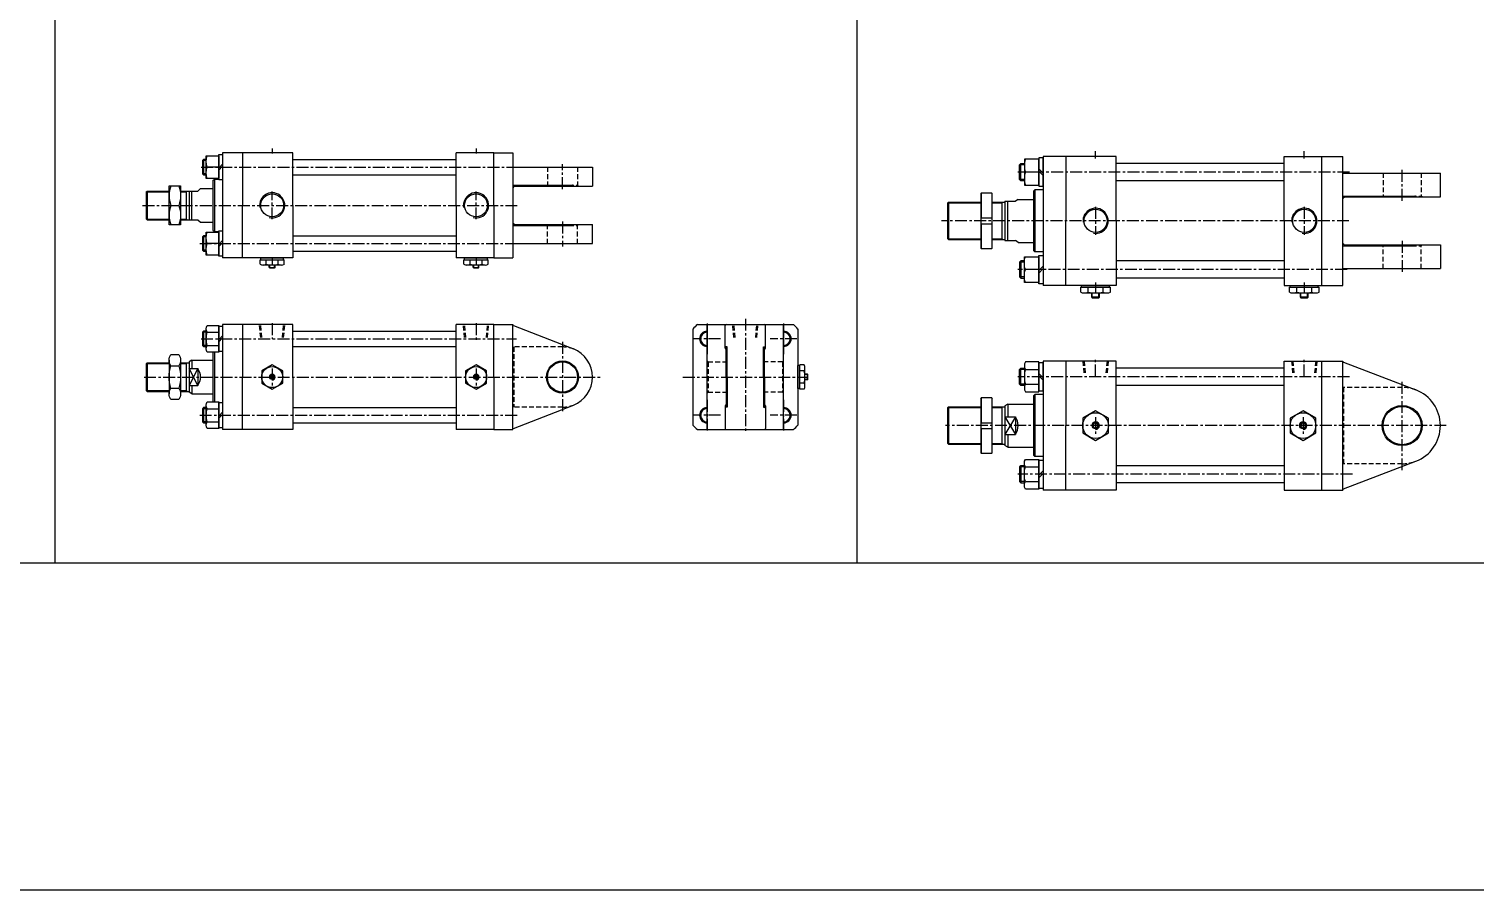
# Model space of a CAD drawing. Extents: x -819 to 8901, y -5 to 4308.
# Drawn here: x 2305 to 3819, y 2505 to 3407 of the extents above; entities that cross this region are included whole.
import ezdxf

# ---------------------------------------------------------------- set-up
doc = ezdxf.new("R2010")
doc.units = 0
doc.header["$LTSCALE"] = 10
doc.header["$MEASUREMENT"] = 0
for name, pattern in [('CENTER', [2, 1.25, -0.25, 0.25, -0.25]), ('CENTERX2', [4, 2.5, -0.5, 0.5, -0.5]), ('HIDDENX2', [0.75, 0.5, -0.25])]:
    doc.linetypes.add(name, pattern=pattern)
doc.layers.get('0').update_dxf_attribs({"linetype": 'CONTINUOUS'})
doc.layers.get('DEFPOINTS').update_dxf_attribs({"linetype": 'CONTINUOUS'})
for name, color, linetype in [('CEN', 1, 'CENTERX2'), ('CENTER', 1, 'CENTER'), ('DIM', 2, 'CONTINUOUS'), ('HID', 2, 'HIDDENX2'), ('ML', 7, 'CONTINUOUS'), ('THIN', 3, 'CONTINUOUS'), ('외형선', 3, 'CONTINUOUS'), ('중심선', 1, 'CENTER'), ('테두리', 7, 'CONTINUOUS')]:
    doc.layers.add(name, color=color, linetype=linetype)

msp = doc.modelspace()

# ---------------------------------------------------------------- linework, layer by layer
for p, q in [((2332.5, 2847.5), (2332.5, 4307.4)), ((3172.1, 2847.5), (3172.1, 4307.4)), ((2556.7, 3157), (2557.2, 3156.5)), ((2556.7, 3157), (2562.7, 3157)), ((2557.2, 3156.5), (2562.2, 3156.5)), ((2562.7, 3157), (2562.2, 3156.5)), ((2770.2, 3157), (2770.7, 3156.5)), ((2770.2, 3157), (2776.2, 3157)), ((2770.7, 3156.5), (2775.7, 3156.5)), ((2776.2, 3157), (2775.7, 3156.5)), ((3120.1, 3039.2), (3120.1, 3045.2)), ((3120.1, 3045.2), (3120.6, 3044.7)), ((3120.6, 3039.7), (3120.6, 3044.7)), ((3120.1, 3039.2), (3120.6, 3039.7)), ((5151.6, 2847.5), (-0.5, 2847.5)), ((8900.8, 2505.2), (-0.5, 2505.2))]:
    msp.add_line(p, q)
at = {"color": 7, "linetype": 'Continuous'}
for p, q in [((2547, 3160.5), (2547, 3164.9)), ((2547, 3164.9), (2559.7, 3164.9)), ((2547.7, 3166.9), (2571.7, 3166.9)), ((2547.7, 3164.9), (2547.7, 3166.9)), ((2553.4, 3160.5), (2553.4, 3164.9)), ((2559.7, 3164.9), (2572.4, 3164.9)), ((2566.1, 3160.5), (2566.1, 3164.9)), ((2571.7, 3164.9), (2571.7, 3166.9)), ((2572.4, 3160.5), (2572.4, 3164.9)), ((2760.5, 3160.5), (2760.5, 3164.9)), ((2760.5, 3164.9), (2773.2, 3164.9)), ((2761.2, 3166.9), (2785.2, 3166.9)), ((2761.2, 3164.9), (2761.2, 3166.9)), ((2766.9, 3160.5), (2766.9, 3164.9)), ((2773.2, 3164.9), (2785.9, 3164.9)), ((2779.6, 3160.5), (2779.6, 3164.9)), ((2785.2, 3164.9), (2785.2, 3166.9)), ((2785.9, 3160.5), (2785.9, 3164.9)), ((2550.2, 3159.5), (2569.3, 3159.5)), ((2556.7, 3157), (2556.7, 3159.5)), ((2562.7, 3157), (2562.7, 3159.5)), ((2763.7, 3159.5), (2782.8, 3159.5)), ((2770.2, 3157), (2770.2, 3159.5)), ((2776.2, 3157), (2776.2, 3159.5)), ((3406.3, 3131.2), (3406.3, 3136.2)), ((3406.3, 3136.2), (3412.6, 3136.2)), ((3407.3, 3136.2), (3407.3, 3138.2)), ((3407.3, 3138.2), (3436.5, 3138.2)), ((3412.6, 3136.2), (3437.5, 3136.2)), ((3414.1, 3131.2), (3414.1, 3136.2)), ((3429.7, 3131.2), (3429.7, 3136.2)), ((3436.5, 3136.2), (3436.5, 3138.2)), ((3437.5, 3131.2), (3437.5, 3136.2)), ((3624.8, 3131.2), (3624.8, 3136.2)), ((3624.8, 3136.2), (3631.1, 3136.2)), ((3625.8, 3136.2), (3625.8, 3138.2)), ((3625.8, 3138.2), (3655, 3138.2)), ((3631.1, 3136.2), (3656, 3136.2)), ((3632.6, 3131.2), (3632.6, 3136.2)), ((3648.2, 3131.2), (3648.2, 3136.2)), ((3655, 3136.2), (3655, 3138.2)), ((3656, 3131.2), (3656, 3136.2)), ((3409.5, 3130.2), (3434.3, 3130.2)), ((3417.9, 3130.4), (3417.9, 3130.4)), ((3417.9, 3125.7), (3417.9, 3130.2)), ((3417.9, 3125.7), (3418.4, 3125.2)), ((3425.9, 3125.7), (3417.9, 3125.7)), ((3418.4, 3125.2), (3425.4, 3125.2)), ((3425.9, 3125.7), (3425.4, 3125.2)), ((3425.9, 3125.7), (3425.9, 3130.2)), ((3628, 3130.2), (3652.8, 3130.2)), ((3636.4, 3130.4), (3636.4, 3130.4)), ((3636.4, 3125.7), (3636.4, 3130.2)), ((3636.4, 3125.7), (3636.9, 3125.2)), ((3644.4, 3125.7), (3636.4, 3125.7)), ((3636.9, 3125.2), (3643.9, 3125.2)), ((3644.4, 3125.7), (3643.9, 3125.2)), ((3644.4, 3125.7), (3644.4, 3130.2)), ((3110.2, 3030.2), (3110.2, 3054.2)), ((3112.2, 3054.2), (3110.2, 3054.2)), ((3116.6, 3054.9), (3112.2, 3054.9)), ((3112.2, 3042.2), (3112.2, 3054.9)), ((3116.6, 3048.6), (3112.2, 3048.6)), ((3117.6, 3032.7), (3117.6, 3051.7)), ((3120.1, 3045.2), (3117.6, 3045.2)), ((3112.2, 3030.2), (3110.2, 3030.2)), ((3112.2, 3029.5), (3112.2, 3042.2)), ((3116.6, 3035.9), (3112.2, 3035.9)), ((3116.6, 3029.5), (3112.2, 3029.5)), ((3120.1, 3039.2), (3117.6, 3039.2))]:
    msp.add_line(p, q, dxfattribs=at)
for points in [[(2548.7, 3035.9), (2559.7, 3029.5), (2570.7, 3035.9), (2570.7, 3048.6), (2559.7, 3054.9), (2548.7, 3048.6)], [(2558.9, 3043.7), (2558, 3042.2), (2558.9, 3040.7), (2560.6, 3040.7), (2561.5, 3042.2), (2560.6, 3043.7)], [(2762.2, 3035.9), (2773.2, 3029.5), (2784.2, 3035.9), (2784.2, 3048.6), (2773.2, 3054.9), (2762.2, 3048.6)], [(2772.4, 3043.7), (2771.5, 3042.2), (2772.4, 3040.7), (2774.1, 3040.7), (2775, 3042.2), (2774.1, 3043.7)], [(3408.4, 2983.7), (3421.9, 2975.9), (3435.4, 2983.7), (3435.4, 2999.2), (3421.9, 3007), (3408.4, 2999.2)], [(3625.6, 2983.7), (3639.1, 2975.9), (3652.6, 2983.7), (3652.6, 2999.2), (3639.1, 3007), (3625.6, 2999.2)], [(3420.4, 2993.9), (3419, 2991.4), (3420.4, 2988.9), (3423.3, 2988.9), (3424.7, 2991.4), (3423.3, 2993.9)], [(3637.7, 2993.9), (3636.2, 2991.4), (3637.7, 2988.9), (3640.6, 2988.9), (3642, 2991.4), (3640.6, 2993.9)]]:
    msp.add_lwpolyline(points, close=True, dxfattribs=at)
for centre, radius in [((2559.7, 3042.2), 11), ((2559.7, 3042.2), 2.5), ((2773.2, 3042.2), 11), ((2773.2, 3042.2), 2.5), ((3421.9, 2991.4), 13.5), ((3639.1, 2991.4), 13.5), ((3421.9, 2991.4), 3.5), ((3639.1, 2991.4), 3.5)]:
    msp.add_circle(centre, radius, dxfattribs=at)
for centre, radius, start, end in [((2550.2, 3165.1), 5.62, 235.6158, 270), ((2550.2, 3165.1), 5.62, 235.6158, 304.3842), ((2559.7, 3180.5), 21, 252.412, 270), ((2559.7, 3180.5), 21, 270, 287.588), ((2569.3, 3165.1), 5.62, 235.6158, 304.3842), ((2763.7, 3165.1), 5.62, 235.6158, 270), ((2763.7, 3165.1), 5.62, 235.6158, 304.3842), ((2773.2, 3180.5), 21, 252.412, 270), ((2773.2, 3180.5), 21, 270, 287.588), ((2782.8, 3165.1), 5.62, 235.6158, 304.3842), ((3409.5, 3135.8), 5.62, 235.6158, 270), ((3410.2, 3138.4), 8.22, 241.7006, 298.2994), ((3421.9, 3161.5), 31.3, 255.6172, 270.0141), ((3421.9, 3161.5), 31.3, 269.9859, 284.3828), ((3433.6, 3138.4), 8.22, 241.7006, 298.2994), ((3628, 3135.8), 5.62, 235.6158, 270), ((3628.7, 3138.4), 8.22, 241.7006, 298.2994), ((3640.4, 3161.5), 31.3, 255.6172, 270.0141), ((3640.4, 3161.5), 31.3, 269.9859, 284.3828), ((3652.1, 3138.4), 8.22, 241.7006, 298.2994), ((3112, 3051.7), 5.62, 325.6158, 34.3842), ((3096.6, 3042.2), 21, 0, 17.588), ((3096.6, 3042.2), 21, 342.412, 0), ((3112, 3032.7), 5.62, 325.6158, 34.3842), ((3112, 3032.7), 5.62, 325.6158, 0)]:
    msp.add_arc(centre, radius, start, end, dxfattribs=at)
at = {"layer": 'CEN', "color": 1, "linetype": 'CENTER'}
for p, q in [((2863.7, 3238.9), (2863.7, 3264.9)), ((3742.9, 3226.7), (3742.9, 3259.7)), ((2863.7, 3204.9), (2863.7, 3178.9)), ((3742.9, 3184.7), (3742.9, 3151.7)), ((2863.7, 3079), (2863.7, 3005.4)), ((3742.9, 2944.6), (3742.9, 3038.3))]:
    msp.add_line(p, q, dxfattribs=at)
at = {"layer": 'CEN', "color": 1, "linetype": 'CENTER', "ltscale": 1.5}
for p, q in [((3015.2, 3093.2), (3015.2, 3071.2)), ((3095.2, 3093.2), (3095.2, 3071.2)), ((3015.2, 2991.2), (3015.2, 3013.2)), ((3095.2, 2991.2), (3095.2, 3013.2))]:
    msp.add_line(p, q, dxfattribs=at)
at = {"layer": 'CENTER'}
for p, q in [((3015.2, 3098.3), (3015.2, 3066.1)), ((3095.2, 3098.3), (3095.2, 3066.1)), ((3029.2, 3082.2), (3001.3, 3082.2)), ((3109.2, 3082.2), (3081.3, 3082.2)), ((3015.2, 3018.3), (3015.2, 2986.1)), ((3095.2, 3018.3), (3095.2, 2986.1)), ((3029.2, 3002.2), (3001.3, 3002.2)), ((3109.2, 3002.2), (3081.3, 3002.2))]:
    msp.add_line(p, q, dxfattribs=at)
at = {"layer": 'DEFPOINTS', "color": 0, "linetype": 'ByBlock'}
for p in [(3035.2, 3073.7), (3075.2, 3073.7)]:
    msp.add_point(p, dxfattribs=at)
at = {"layer": 'DIM'}
for p, q in [((2557.2, 3156.5), (2557.2, 3159.5)), ((2562.2, 3156.5), (2562.2, 3159.5)), ((2770.7, 3156.5), (2770.7, 3159.5)), ((2775.7, 3156.5), (2775.7, 3159.5)), ((3120.6, 3044.7), (3117.6, 3044.7)), ((3120.6, 3039.7), (3117.6, 3039.7))]:
    msp.add_line(p, q, dxfattribs=at)
for centre in [(2559.7, 3042.2), (2773.2, 3042.2)]:
    msp.add_arc(centre, 3, 270, 180, dxfattribs=at)
at = {"layer": 'HID'}
for p, q in [((2848, 3261.9), (2848, 3242.9)), ((2879.5, 3261.9), (2879.5, 3242.9)), ((3722.9, 3255.7), (3722.9, 3231.7)), ((3762.9, 3255.7), (3762.9, 3231.7)), ((2847, 3241.9), (2848, 3242.9)), ((2848, 3242.9), (2879.5, 3242.9)), ((2880.5, 3241.9), (2879.5, 3242.9)), ((3721.9, 3230.7), (3722.9, 3231.7)), ((3722.9, 3231.7), (3762.9, 3231.7)), ((3763.9, 3230.7), (3762.9, 3231.7)), ((2847, 3201.9), (2848, 3200.9)), ((2848, 3200.9), (2879.5, 3200.9)), ((2848, 3181.9), (2848, 3200.9)), ((2880.5, 3201.9), (2879.5, 3200.9)), ((2879.5, 3181.9), (2879.5, 3200.9)), ((3721.9, 3180.7), (3722.9, 3179.7)), ((3763.9, 3180.7), (3762.9, 3179.7)), ((3722.9, 3179.7), (3762.9, 3179.7)), ((3722.9, 3155.7), (3722.9, 3179.7)), ((3762.9, 3155.7), (3762.9, 3179.7)), ((2547.7, 3083.6), (2546.5, 3097.2)), ((2549, 3083.6), (2547.7, 3097.2)), ((2570.5, 3083.6), (2571.7, 3097.2)), ((2571.7, 3083.6), (2573, 3097.2)), ((2761.2, 3083.5), (2760, 3097.2)), ((2762.5, 3083.5), (2761.2, 3097.2)), ((2784, 3083.5), (2785.2, 3097.2)), ((2785.2, 3083.5), (2786.5, 3097.2)), ((3043.2, 3083.5), (3042, 3097.2)), ((3044.5, 3083.5), (3043.2, 3097.2)), ((3066, 3083.5), (3067.2, 3097.2)), ((3067.2, 3083.5), (3068.5, 3097.2)), ((2863.7, 3073.7), (2811.7, 3073.7)), ((2812.7, 3073.7), (2812.7, 3010.7)), ((3015.2, 3059), (3016.2, 3058)), ((3095.2, 3059), (3094.2, 3058)), ((3408.6, 3058.9), (3409.9, 3044.9)), ((3409.8, 3058.9), (3411.1, 3044.4)), ((3433.9, 3058.9), (3432.6, 3044.4)), ((3435.1, 3058.9), (3433.9, 3044.9)), ((3627.1, 3058.9), (3628.4, 3044.9)), ((3628.3, 3058.9), (3629.6, 3044.4)), ((3652.4, 3058.9), (3651.1, 3044.4)), ((3653.6, 3058.9), (3652.4, 3044.9)), ((3016.2, 3058), (3035.2, 3058)), ((3016.2, 3058), (3016.2, 3026.5)), ((3094.2, 3058), (3075.2, 3058)), ((3094.2, 3058), (3094.2, 3026.5)), ((3742.9, 3031.4), (3680.9, 3031.4)), ((3681.9, 2951.4), (3681.9, 3031.4)), ((3015.2, 3025.5), (3016.2, 3026.5)), ((3016.2, 3026.5), (3035.2, 3026.5)), ((3094.2, 3026.5), (3075.2, 3026.5)), ((3095.2, 3025.5), (3094.2, 3026.5)), ((2863.7, 3010.7), (2811.7, 3010.7)), ((3742.9, 2951.4), (3680.9, 2951.4))]:
    msp.add_line(p, q, dxfattribs=at)
for centre, radius, start, end in [((2874.2, 3241.9), 1, 0, 90), ((3756.1, 3230.7), 1, 0, 90), ((2874.2, 3201.9), 1, 270, 0), ((3756.1, 3180.7), 1, 270, 0), ((2863.7, 3042.2), 31.5, 68.7655, 90), ((3742.9, 2991.4), 40, 69.0952, 90), ((2863.7, 3042.2), 31.5, 270, 291.2345), ((3742.9, 2991.4), 40, 270, 290.9048)]:
    msp.add_arc(centre, radius, start, end, dxfattribs=at)
at = {"layer": 'ML'}
for p, q in [((2507.7, 3276.9), (2507.7, 3166.9)), ((2528.7, 3276.9), (2507.7, 3276.9)), ((2581.2, 3276.9), (2528.7, 3276.9)), ((2528.7, 3276.9), (2528.7, 3221.9)), ((2581.2, 3221.9), (2581.2, 3276.9)), ((2791.7, 3276.9), (2752.2, 3276.9)), ((2752.2, 3221.9), (2752.2, 3276.9)), ((2791.7, 3221.9), (2791.7, 3276.9)), ((2791.7, 3276.9), (2811.7, 3276.9)), ((2811.7, 3276.9), (2811.7, 3166.9)), ((3366.9, 3273.2), (3366.9, 3138.2)), ((3390.9, 3273.2), (3366.9, 3273.2)), ((3443.4, 3273.2), (3390.9, 3273.2)), ((3390.9, 3273.2), (3390.9, 3205.7)), ((3443.4, 3205.7), (3443.4, 3273.2)), ((3619.4, 3273.2), (3658.9, 3273.2)), ((3619.4, 3205.7), (3619.4, 3273.2)), ((3625.9, 3273.2), (3652.3, 3273.2)), ((3658.9, 3138.2), (3658.9, 3273.2)), ((3658.9, 3273.2), (3680.9, 3273.2)), ((3680.9, 3138.2), (3680.9, 3273.2)), ((2487.8, 3269.9), (2487.8, 3253.9)), ((2503.7, 3261.9), (2491.8, 3261.9)), ((2503.7, 3261), (2507.7, 3265)), ((2503.7, 3258.8), (2507.7, 3262.8)), ((2581.2, 3269.9), (2752.2, 3269.9)), ((2811.7, 3261.9), (2895.2, 3261.9)), ((2895.2, 3261.9), (2895.2, 3241.9)), ((3343.6, 3247.7), (3343.6, 3265.7)), ((3362.3, 3256.7), (3348.5, 3256.7)), ((3362.3, 3260.3), (3366.9, 3255.7)), ((3362.3, 3257.7), (3366.9, 3253.1)), ((3619.4, 3265.7), (3443.4, 3265.7)), ((3680.9, 3255.7), (3782.9, 3255.7)), ((3782.9, 3230.7), (3782.9, 3255.7)), ((2490.7, 3255), (2486.7, 3255)), ((2497.7, 3247.9), (2499.2, 3249.4)), ((2497.7, 3247.9), (2497.7, 3195.9)), ((2499.2, 3249.4), (2499.2, 3194.4)), ((2499.2, 3249.4), (2503.7, 3249.4)), ((2581.2, 3253.9), (2752.2, 3253.9)), ((2811.7, 3242.9), (2874.2, 3242.9)), ((2811.7, 3240.9), (2812.7, 3240.9)), ((2812.7, 3241.9), (2895.2, 3241.9)), ((2812.7, 3240.9), (2812.7, 3241.9)), ((3619.4, 3247.7), (3443.4, 3247.7)), ((2427.7, 3235.9), (2428.7, 3236.9)), ((2427.7, 3235.9), (2427.7, 3207.9)), ((2428.7, 3236.9), (2428.7, 3206.9)), ((2428.7, 3236.9), (2451.8, 3236.9)), ((2463.8, 3236.9), (2481.7, 3236.9)), ((2469.7, 3236.9), (2469.7, 3206.9)), ((2472.7, 3236.9), (2472.7, 3206.9)), ((2475.7, 3206.9), (2475.7, 3236.9)), ((2481.7, 3236.9), (2484.7, 3239.4)), ((2484.7, 3239.4), (2497.7, 3239.4)), ((3301.7, 3234.2), (3302.2, 3234.7)), ((3301.7, 3234.2), (3301.7, 3177.2)), ((3302.2, 3234.7), (3302.2, 3208.7)), ((3313.2, 3234.7), (3302.2, 3234.7)), ((3313.2, 3234.7), (3313.2, 3208.7)), ((3313.2, 3234.7), (3313.7, 3234.2)), ((3313.7, 3177.2), (3313.7, 3234.2)), ((3326.9, 3226.2), (3326.9, 3185.2)), ((3326.9, 3226.2), (3337.9, 3226.2)), ((3329.9, 3185.2), (3329.9, 3226.2)), ((3340.9, 3228.2), (3337.9, 3226.2)), ((3340.9, 3228.2), (3356.9, 3228.2)), ((3356.9, 3236.7), (3358.4, 3238.2)), ((3356.9, 3236.7), (3356.9, 3174.7)), ((3358.4, 3238.2), (3358.4, 3173.2)), ((3366.9, 3238.2), (3358.4, 3238.2)), ((3680.9, 3231.7), (3756.1, 3231.7)), ((3680.9, 3229.7), (3681.9, 3229.7)), ((3681.9, 3230.7), (3782.9, 3230.7)), ((3681.9, 3230.7), (3681.9, 3229.7)), ((2453.6, 3221.9), (2462, 3221.9)), ((2528.7, 3166.9), (2528.7, 3221.9)), ((2581.2, 3221.9), (2581.2, 3166.9)), ((2752.2, 3221.9), (2752.2, 3166.9)), ((2791.7, 3221.9), (2791.7, 3166.9)), ((3266.9, 3224.2), (3267.9, 3225.2)), ((3266.9, 3224.2), (3266.9, 3187.2)), ((3267.9, 3225.2), (3267.9, 3186.2)), ((3267.9, 3225.2), (3301.7, 3225.2)), ((3313.7, 3225.2), (3326.9, 3225.2)), ((3323.9, 3225.2), (3323.9, 3186.2)), ((2427.7, 3207.9), (2428.7, 3206.9)), ((2428.7, 3206.9), (2451.8, 3206.9)), ((2463.8, 3206.9), (2481.7, 3206.9)), ((2481.7, 3206.9), (2484.7, 3204.4)), ((2484.7, 3204.4), (2497.7, 3204.4)), ((2497.7, 3195.9), (2499.2, 3194.4)), ((2811.7, 3202.9), (2812.7, 3202.9)), ((2811.7, 3200.9), (2874.2, 3200.9)), ((2812.7, 3202.9), (2812.7, 3201.9)), ((2812.7, 3201.9), (2895.2, 3201.9)), ((2895.2, 3181.9), (2895.2, 3201.9)), ((3301.7, 3208.7), (3313.7, 3208.7)), ((3301.7, 3202.7), (3313.7, 3202.7)), ((3302.2, 3202.7), (3302.2, 3176.7)), ((3313.2, 3202.7), (3313.2, 3176.7)), ((3390.9, 3138.2), (3390.9, 3205.7)), ((3443.4, 3205.7), (3443.4, 3138.2)), ((3619.4, 3205.7), (3619.4, 3138.2)), ((2487.8, 3189.9), (2487.8, 3173.9)), ((2503.7, 3181.9), (2491.8, 3181.9)), ((2499.2, 3194.4), (2503.7, 3194.4)), ((2503.7, 3181), (2507.7, 3185)), ((2503.7, 3178.8), (2507.7, 3182.8)), ((2581.2, 3189.9), (2752.2, 3189.9)), ((2811.7, 3181.9), (2895.2, 3181.9)), ((3266.9, 3187.2), (3267.9, 3186.2)), ((3267.9, 3186.2), (3301.7, 3186.2)), ((3313.7, 3186.2), (3326.9, 3186.2)), ((3326.9, 3185.2), (3337.9, 3185.2)), ((3340.9, 3183.2), (3337.9, 3185.2)), ((3340.9, 3183.2), (3356.9, 3183.2)), ((3680.9, 3181.7), (3681.9, 3181.7)), ((3681.9, 3180.7), (3681.9, 3181.7)), ((3681.9, 3180.7), (3782.9, 3180.7)), ((3782.9, 3180.7), (3782.9, 3155.7)), ((2528.7, 3166.9), (2507.7, 3166.9)), ((2581.2, 3166.9), (2528.7, 3166.9)), ((2581.2, 3173.9), (2752.2, 3173.9)), ((2791.7, 3166.9), (2752.2, 3166.9)), ((2791.7, 3166.9), (2811.7, 3166.9)), ((3301.7, 3177.2), (3302.2, 3176.7)), ((3302.2, 3176.7), (3313.2, 3176.7)), ((3313.2, 3176.7), (3313.7, 3177.2)), ((3358.4, 3173.2), (3356.9, 3174.7)), ((3366.9, 3173.2), (3358.4, 3173.2)), ((3680.9, 3179.7), (3756.1, 3179.7)), ((3343.6, 3163.7), (3343.6, 3145.7)), ((3362.3, 3154.7), (3348.5, 3154.7)), ((3362.3, 3153.7), (3366.9, 3158.3)), ((3362.3, 3151.1), (3366.9, 3155.7)), ((3619.4, 3163.7), (3443.4, 3163.7)), ((3680.9, 3155.7), (3782.9, 3155.7)), ((3390.9, 3138.2), (3366.9, 3138.2)), ((3443.4, 3138.2), (3390.9, 3138.2)), ((3619.4, 3145.7), (3443.4, 3145.7)), ((3619.4, 3138.2), (3658.9, 3138.2)), ((3658.9, 3138.2), (3680.9, 3138.2)), ((2487.8, 3090.2), (2487.8, 3074.2)), ((2490.7, 3071.8), (2490.7, 3092.6)), ((2491.8, 3089.1), (2503.7, 3089.1)), ((2528.7, 3097.2), (2507.7, 3097.2)), ((2507.7, 3097.2), (2507.7, 2987.2)), ((2581.2, 3097.2), (2528.7, 3097.2)), ((2528.7, 3097.2), (2528.7, 3042.2)), ((2581.2, 3042.2), (2581.2, 3097.2)), ((2581.2, 3090.2), (2752.2, 3090.2)), ((2791.7, 3097.2), (2752.2, 3097.2)), ((2752.2, 3042.2), (2752.2, 3097.2)), ((2791.7, 3042.2), (2791.7, 3097.2)), ((2791.7, 3097.2), (2811.7, 3097.2)), ((2811.7, 2987.2), (2811.7, 3097.2)), ((2811.7, 3097.2), (2811.7, 3096.9)), ((2812.4, 3096), (2875.2, 3071.6)), ((3015.2, 2987.2), (3015.2, 3097.2)), ((3034.2, 3072.6), (3034.2, 3096.2)), ((3076.2, 3072.6), (3076.2, 3096.2)), ((3095.2, 2987.2), (3095.2, 3097.2)), ((2491.8, 3075.3), (2503.7, 3075.3)), ((2503.7, 3081.3), (2507.7, 3085.3)), ((2503.7, 3079.1), (2507.7, 3083.1)), ((2581.2, 3074.2), (2752.2, 3074.2)), ((2451.8, 3059.8), (2451.8, 3024.6)), ((2463.8, 3059.8), (2463.8, 3024.6)), ((2475.7, 3059.7), (2472.7, 3058)), ((2475.7, 3059.7), (2497.7, 3059.7)), ((2475.7, 3059.7), (2475.7, 3051.2)), ((2497.7, 3068.4), (2497.7, 3016.1)), ((2499.2, 3068.4), (2499.2, 3016.1)), ((3035.2, 3042.2), (3035.2, 3073.7)), ((3036.2, 3073.7), (3035.2, 3073.7)), ((3036.2, 3042.2), (3036.2, 3073.7)), ((3074.2, 3042.2), (3074.2, 3073.7)), ((3074.2, 3073.7), (3075.2, 3073.7)), ((3075.2, 3042.2), (3075.2, 3073.7)), ((3390.9, 3058.9), (3366.9, 3058.9)), ((3366.9, 3058.9), (3366.9, 2923.9)), ((3390.9, 3058.9), (3390.9, 2991.4)), ((3443.4, 3058.9), (3390.9, 3058.9)), ((3443.4, 2991.4), (3443.4, 3058.9)), ((3619.4, 3058.9), (3658.9, 3058.9)), ((3619.4, 2991.4), (3619.4, 3058.9)), ((3625.9, 3058.9), (3652.3, 3058.9)), ((3658.9, 2923.9), (3658.9, 3058.9)), ((3658.9, 3058.9), (3680.9, 3058.9)), ((3680.9, 2923.9), (3680.9, 3058.9)), ((3680.9, 3058.6), (3680.9, 3058.9)), ((2427.7, 3056.2), (2428.7, 3057.2)), ((2427.7, 3056.2), (2427.7, 3028.2)), ((2428.7, 3057.2), (2428.7, 3027.2)), ((2428.7, 3057.2), (2451.8, 3057.2)), ((2453.6, 3054), (2462, 3054)), ((2463.8, 3057.2), (2472.7, 3057.2)), ((2469.7, 3057.2), (2469.7, 3027.2)), ((2472.7, 3058), (2472.7, 3026.4)), ((2472.7, 3051.2), (2481.7, 3051.2)), ((2481.7, 3051.2), (2481.7, 3033.2)), ((3343.6, 3033.4), (3343.6, 3051.4)), ((3347.3, 3054.1), (3347.3, 3030.8)), ((3348.5, 3050.2), (3362.3, 3050.2)), ((3362.3, 3046), (3366.9, 3041.4)), ((3619.4, 3051.4), (3443.4, 3051.4)), ((3681.5, 3057.7), (3757.1, 3028.8)), ((2453.6, 3030.5), (2462, 3030.5)), ((2472.7, 3033.2), (2481.7, 3033.2)), ((2475.7, 3033.2), (2475.7, 3024.7)), ((2528.7, 2987.2), (2528.7, 3042.2)), ((2581.2, 3042.2), (2581.2, 2987.2)), ((2752.2, 3042.2), (2752.2, 2987.2)), ((2791.7, 3042.2), (2791.7, 2987.2)), ((3035.2, 3042.2), (3035.2, 3010.7)), ((3036.2, 3042.2), (3036.2, 3010.7)), ((3074.2, 3042.2), (3074.2, 3010.7)), ((3075.2, 3042.2), (3075.2, 3010.7)), ((3348.5, 3034.7), (3362.3, 3034.7)), ((3362.3, 3043.4), (3366.9, 3038.8)), ((3619.4, 3033.4), (3443.4, 3033.4)), ((2427.7, 3028.2), (2428.7, 3027.2)), ((2428.7, 3027.2), (2451.8, 3027.2)), ((2463.8, 3027.2), (2472.7, 3027.2)), ((2475.7, 3024.7), (2472.7, 3026.4)), ((2475.7, 3024.7), (2497.7, 3024.7)), ((3301.7, 3019.9), (3302.2, 3020.4)), ((3301.7, 3019.9), (3301.7, 2962.9)), ((3302.2, 3020.4), (3302.2, 2994.4)), ((3313.2, 3020.4), (3302.2, 3020.4)), ((3313.2, 3020.4), (3313.2, 2994.4)), ((3313.2, 3020.4), (3313.7, 3019.9)), ((3313.7, 2962.9), (3313.7, 3019.9)), ((3329.9, 3013.9), (3326.9, 3012.2)), ((3329.9, 3013.9), (3356.9, 3013.9)), ((3329.9, 3013.9), (3329.9, 3000.7)), ((3356.9, 3022.4), (3358.4, 3023.9)), ((3356.9, 3022.4), (3356.9, 2960.4)), ((3358.4, 3023.9), (3358.4, 2958.9)), ((3366.9, 3023.9), (3358.4, 3023.9)), ((2487.8, 3010.2), (2487.8, 2994.2)), ((2490.7, 2991.8), (2490.7, 3012.6)), ((2491.8, 3009.1), (2503.7, 3009.1)), ((2503.7, 3001.3), (2507.7, 3005.3)), ((2503.7, 2999.1), (2507.7, 3003.1)), ((2581.2, 3010.2), (2752.2, 3010.2)), ((2812.4, 2988.5), (2875.2, 3012.9)), ((3034.2, 3011.9), (3034.2, 2988.2)), ((3036.2, 3010.7), (3035.2, 3010.7)), ((3074.2, 3010.7), (3075.2, 3010.7)), ((3076.2, 3011.9), (3076.2, 2988.2)), ((3266.9, 3009.9), (3267.9, 3010.9)), ((3266.9, 3009.9), (3266.9, 2972.9)), ((3267.9, 3010.9), (3267.9, 2971.9)), ((3267.9, 3010.9), (3301.7, 3010.9)), ((3313.7, 3010.9), (3326.9, 3010.9)), ((3323.9, 3010.9), (3323.9, 2971.9)), ((3326.9, 3012.2), (3326.9, 2970.7)), ((3326.9, 3000.7), (3337.9, 3000.7)), ((3337.9, 3000.7), (3337.9, 2982.2)), ((2491.8, 2995.3), (2503.7, 2995.3)), ((2528.7, 2987.2), (2507.7, 2987.2)), ((2581.2, 2987.2), (2528.7, 2987.2)), ((2581.2, 2994.2), (2752.2, 2994.2)), ((2791.7, 2987.2), (2752.2, 2987.2)), ((2791.7, 2987.2), (2811.7, 2987.2)), ((2811.7, 2987.2), (2811.7, 2987.5)), ((3301.7, 2994.4), (3313.7, 2994.4)), ((3301.7, 2988.4), (3313.7, 2988.4)), ((3302.2, 2988.4), (3302.2, 2962.4)), ((3313.2, 2988.4), (3313.2, 2962.4)), ((3390.9, 2923.9), (3390.9, 2991.4)), ((3443.4, 2991.4), (3443.4, 2923.9)), ((3619.4, 2991.4), (3619.4, 2923.9)), ((3266.9, 2972.9), (3267.9, 2971.9)), ((3267.9, 2971.9), (3301.7, 2971.9)), ((3313.7, 2971.9), (3326.9, 2971.9)), ((3326.9, 2982.2), (3337.9, 2982.2)), ((3329.9, 2968.9), (3326.9, 2970.7)), ((3329.9, 2982.2), (3329.9, 2968.9)), ((3329.9, 2968.9), (3356.9, 2968.9)), ((3301.7, 2962.9), (3302.2, 2962.4)), ((3302.2, 2962.4), (3313.2, 2962.4)), ((3313.2, 2962.4), (3313.7, 2962.9)), ((3356.9, 2960.4), (3358.4, 2958.9)), ((3366.9, 2958.9), (3358.4, 2958.9)), ((3681.5, 2925.2), (3757.1, 2954.1)), ((3343.6, 2949.4), (3343.6, 2931.4)), ((3347.3, 2928.8), (3347.3, 2952.1)), ((3348.5, 2948.2), (3362.3, 2948.2)), ((3362.3, 2939.4), (3366.9, 2944)), ((3362.3, 2936.8), (3366.9, 2941.4)), ((3619.4, 2949.4), (3443.4, 2949.4)), ((3348.5, 2932.7), (3362.3, 2932.7)), ((3390.9, 2923.9), (3366.9, 2923.9)), ((3443.4, 2923.9), (3390.9, 2923.9)), ((3619.4, 2931.4), (3443.4, 2931.4)), ((3619.4, 2923.9), (3658.9, 2923.9)), ((3658.9, 2923.9), (3680.9, 2923.9)), ((3680.9, 2924.3), (3680.9, 2923.9))]:
    msp.add_line(p, q, dxfattribs=at)
at = {"layer": 'ML', "color": 1, "linetype": 'CENTER'}
for p, q in [((2559.7, 3281.4), (2559.7, 3276.1)), ((2773.2, 3281.4), (2773.2, 3276.1)), ((3421.9, 3271.1), (3421.9, 3278.7)), ((3640.4, 3271.1), (3640.4, 3278.7)), ((2559.7, 3207.3), (2559.7, 3236.5)), ((2773.2, 3207.3), (2773.2, 3236.5)), ((3421.9, 3220.2), (3421.9, 3191.1)), ((3640.4, 3220.2), (3640.4, 3191.1)), ((2559.7, 3167.8), (2559.7, 3158.9)), ((2773.2, 3167.8), (2773.2, 3158.9)), ((3640.4, 3141.2), (3640.4, 3129.6)), ((3055.2, 3103.3), (3055.2, 2984.5)), ((3421.9, 3042.8), (3421.9, 3060.7)), ((3640.4, 3042.8), (3640.4, 3060.7)), ((2559.7, 3051), (2559.7, 3033.4)), ((2773.2, 3051), (2773.2, 3033.4)), ((2989.7, 3042.2), (3119.1, 3042.2)), ((3421.9, 3000.2), (3421.9, 2982.6)), ((3639.1, 3000.2), (3639.1, 2982.6))]:
    msp.add_line(p, q, dxfattribs=at)
at = {"layer": 'ML', "color": 2, "linetype": 'Continuous'}
for p, q in [((2428, 3236.1), (2451.8, 3236.1)), ((2463.8, 3236.1), (2469.7, 3236.1)), ((2428, 3207.6), (2451.8, 3207.6)), ((2463.8, 3207.6), (2469.7, 3207.6)), ((2428, 3056.5), (2451.8, 3056.5)), ((2463.8, 3056.5), (2469.7, 3056.5)), ((2428, 3028), (2451.8, 3028)), ((2463.8, 3028), (2469.7, 3028))]:
    msp.add_line(p, q, dxfattribs=at)
at = {"layer": 'ML', "color": 2}
for p, q in [((2469.7, 3236.1), (2471, 3236.9)), ((2469.7, 3207.6), (2471, 3206.9)), ((3418.4, 3130.4), (3418.4, 3130.4)), ((3418.4, 3125.2), (3418.4, 3130.2)), ((3425.4, 3125.2), (3425.4, 3130.2)), ((3636.9, 3130.4), (3636.9, 3130.4)), ((3636.9, 3125.2), (3636.9, 3130.2)), ((3643.9, 3125.2), (3643.9, 3130.2)), ((2469.7, 3056.5), (2471, 3057.2)), ((2481.7, 3051.2), (2472.7, 3033.2)), ((2481.7, 3033.2), (2472.7, 3051.2)), ((2469.7, 3028), (2471, 3027.2))]:
    msp.add_line(p, q, dxfattribs=at)
at = {"layer": 'ML', "color": 7, "linetype": 'Continuous'}
for p, q in [((3000.2, 3092.5), (3000.2, 2992)), ((3005, 3097.2), (3105.5, 3097.2)), ((3110.2, 3092.5), (3110.2, 2992)), ((3005, 2987.2), (3105.5, 2987.2))]:
    msp.add_line(p, q, dxfattribs=at)
at = {"layer": 'ML'}
for points in [[(2491.8, 3249.9, -0.178633), (2491.8, 3261.9, -0.178633), (2491.8, 3273.9)], [(3348.5, 3270.2, 0.178633), (3348.5, 3256.7, 0.178633), (3348.5, 3243.2)], [(2453.6, 3242.4, 0.178633), (2453.6, 3221.9, 0.178633), (2453.6, 3201.4)], [(2462, 3242.4, -0.178633), (2462, 3221.9, -0.178633), (2462, 3201.4)], [(2491.8, 3169.9, -0.178633), (2491.8, 3181.9, -0.178633), (2491.8, 3193.9)], [(3348.5, 3141.2, -0.178633), (3348.5, 3154.7, -0.178633), (3348.5, 3168.2)], [(2503.7, 3068.4), (2491.8, 3068.4, -0.309401), (2491.8, 3075.3, -0.154701), (2491.8, 3089.1, -0.309401), (2491.8, 3096.1), (2503.7, 3096.1), (2503.7, 3068.4)], [(2453.6, 3054, -0.309401), (2453.6, 3065.7), (2462, 3065.7, -0.309401), (2462, 3054, -0.154701), (2462, 3030.5, -0.309401), (2462, 3018.7), (2453.6, 3018.7, -0.309401), (2453.6, 3030.5, -0.154701), (2453.6, 3054, 0.178633)], [(3362.3, 3058), (3348.5, 3058, 0.309401), (3348.5, 3050.2, 0.154701), (3348.5, 3034.7, 0.309401), (3348.5, 3026.9), (3362.3, 3026.9), (3362.3, 3058)], [(2503.7, 2988.4), (2491.8, 2988.4, -0.309401), (2491.8, 2995.3, -0.154701), (2491.8, 3009.1, -0.309401), (2491.8, 3016.1), (2503.7, 3016.1), (2503.7, 2988.4)], [(3362.3, 2924.9), (3348.5, 2924.9, -0.309401), (3348.5, 2932.7, -0.154701), (3348.5, 2948.2, -0.309401), (3348.5, 2956), (3362.3, 2956), (3362.3, 2924.9)]]:
    msp.add_lwpolyline(points, format="xyb", dxfattribs=at)
for points in [[(2503.7, 3249.9), (2490.7, 3249.9), (2490.7, 3273.9), (2503.7, 3273.9)], [(3362.3, 3270.2), (3347.3, 3270.2), (3347.3, 3243.2), (3362.3, 3243.2)], [(2451.8, 3242.4), (2463.8, 3242.4), (2463.8, 3201.4), (2451.8, 3201.4)], [(2503.7, 3169.9), (2490.7, 3169.9), (2490.7, 3193.9), (2503.7, 3193.9)], [(3362.3, 3141.2), (3347.3, 3141.2), (3347.3, 3168.2), (3362.3, 3168.2)]]:
    msp.add_lwpolyline(points, close=True, dxfattribs=at)
for points in [[(2507.7, 3275.2), (2507.7, 3248.6), (2503.7, 3248.6), (2503.7, 3275.2), (2507.7, 3275.2)], [(3366.9, 3241.9), (3366.9, 3271.5), (3362.3, 3271.5), (3362.3, 3241.9), (3366.9, 3241.9)], [(2490.7, 3269.9), (2487.8, 3269.9), (2486.7, 3268.8), (2486.7, 3255), (2487.8, 3253.9), (2490.7, 3253.9)], [(3347.3, 3247.7), (3343.6, 3247.7), (3342.3, 3249), (3342.3, 3264.3), (3343.6, 3265.7), (3347.3, 3265.7)], [(2507.7, 3195.2), (2507.7, 3168.6), (2503.7, 3168.6), (2503.7, 3195.2), (2507.7, 3195.2)], [(2490.7, 3189.9), (2487.8, 3189.9), (2486.7, 3188.8), (2486.7, 3175), (2487.8, 3173.9), (2490.7, 3173.9)], [(3366.9, 3169.5), (3366.9, 3139.9), (3362.3, 3139.9), (3362.3, 3169.5), (3366.9, 3169.5)], [(3347.3, 3163.7), (3343.6, 3163.7), (3342.3, 3162.3), (3342.3, 3147), (3343.6, 3145.7), (3347.3, 3145.7)], [(2490.7, 3090.2), (2487.8, 3090.2), (2486.7, 3089.1), (2486.7, 3075.3), (2487.8, 3074.2), (2490.7, 3074.2)], [(2507.7, 3095.5), (2507.7, 3068.9), (2503.7, 3068.9), (2503.7, 3095.5), (2507.7, 3095.5)], [(3347.3, 3033.4), (3343.6, 3033.4), (3342.3, 3034.8), (3342.3, 3050.1), (3343.6, 3051.4), (3347.3, 3051.4)], [(3366.9, 3027.6), (3366.9, 3057.2), (3362.3, 3057.2), (3362.3, 3027.6), (3366.9, 3027.6)], [(2507.7, 3015.5), (2507.7, 2988.9), (2503.7, 2988.9), (2503.7, 3015.5), (2507.7, 3015.5)], [(2490.7, 3010.2), (2487.8, 3010.2), (2486.7, 3009.1), (2486.7, 2995.3), (2487.8, 2994.2), (2490.7, 2994.2)], [(3366.9, 2955.2), (3366.9, 2925.6), (3362.3, 2925.6), (3362.3, 2955.2), (3366.9, 2955.2)], [(3347.3, 2949.4), (3343.6, 2949.4), (3342.3, 2948.1), (3342.3, 2932.8), (3343.6, 2931.4), (3347.3, 2931.4)]]:
    msp.add_lwpolyline(points, dxfattribs=at)
for centre, radius in [((2559.7, 3221.9), 12), ((2773.2, 3221.9), 12), ((3421.9, 3205.7), 12.1), ((3640.4, 3205.7), 12.1), ((2863.7, 3042.2), 16.8), ((2863.7, 3042.2), 15.8), ((3742.9, 2991.4), 21), ((3742.9, 2991.4), 20)]:
    msp.add_circle(centre, radius, dxfattribs=at)
at = {"layer": 'ML', "color": 2}
for centre, radius, start, end in [((2559.7, 3221.9), 13.2, 256.7423, 190.0921), ((2773.2, 3221.9), 13.2, 256.7423, 190.0921), ((3015.2, 3082.2), 6.92, 90, 270), ((3095.2, 3082.2), 6.92, 270, 90), ((3015.2, 3002.2), 6.92, 90, 270), ((3095.2, 3002.2), 6.92, 270, 90), ((3421.9, 2991.4), 4, 270, 180), ((3639.1, 2991.4), 4, 270, 180)]:
    msp.add_arc(centre, radius, start, end, dxfattribs=at)
at = {"layer": 'ML'}
for centre, radius, start, end in [((2812.7, 3096.9), 1, 180, 248.7655), ((3015.2, 3082.2), 8, 90, 270), ((3035.2, 3096.2), 1, 90, 180), ((3075.2, 3096.2), 1, 0, 90), ((3095.2, 3082.2), 8, 270, 90), ((3035.2, 3074.7), 1, 180, 270), ((3075.2, 3074.7), 1, 270, 0), ((2863.7, 3042.2), 31.5, 291.2345, 68.7655), ((3035.2, 3072.6), 1, 180, 270), ((3075.2, 3072.6), 1, 270, 0), ((2469.7, 3042.2), 15, 323.183, 36.817), ((3681.9, 3058.6), 1, 180, 249.0952), ((3742.9, 2991.4), 40, 290.9048, 69.0952), ((3015.2, 3002.2), 8, 90, 270), ((3035.2, 3011.9), 1, 90, 180), ((3035.2, 3009.7), 1, 90, 180), ((3075.2, 3011.9), 1, 0, 90), ((3075.2, 3009.7), 1, 0, 90), ((3095.2, 3002.2), 8, 270, 90), ((3325, 2991.4), 15.8, 324.1474, 35.8526), ((2812.7, 2987.5), 1, 111.2345, 180), ((3035.2, 2988.2), 1, 180, 270), ((3075.2, 2988.2), 1, 270, 0), ((3681.9, 2924.3), 1, 110.9048, 180)]:
    msp.add_arc(centre, radius, start, end, dxfattribs=at)
at = {"layer": 'ML', "color": 7, "linetype": 'Continuous'}
for start, end in [(132.417, 137.583), (42.417, 47.583), (222.417, 227.583), (312.417, 317.583)]:
    msp.add_arc((3055.2, 3042.2), 74.5, start, end, dxfattribs=at)
at = {"layer": 'THIN', "color": 2}
for p, q in [((2490.7, 3268.8), (2486.7, 3268.8)), ((2490.7, 3188.8), (2486.7, 3188.8)), ((2490.7, 3175), (2486.7, 3175)), ((2490.7, 3089.1), (2486.7, 3089.1)), ((2490.7, 3075.3), (2486.7, 3075.3)), ((2490.7, 3009.1), (2486.7, 3009.1)), ((2490.7, 2995.3), (2486.7, 2995.3))]:
    msp.add_line(p, q, dxfattribs=at)
at = {"layer": '외형선', "color": 1, "linetype": 'CENTER'}
for p, q in [((2485.2, 3261.9), (2815.5, 3261.9)), ((2423.9, 3221.9), (2816.9, 3221.9)), ((2483.8, 3181.9), (2817.9, 3181.9)), ((2559.7, 3098.6), (2559.7, 3082.2)), ((2773.2, 3098.6), (2773.2, 3081.3)), ((2485.2, 3082.2), (2815.5, 3082.2)), ((2425.5, 3042.2), (2903.8, 3042.2)), ((2483.8, 3002.2), (2817.9, 3002.2))]:
    msp.add_line(p, q, dxfattribs=at)
at = {"layer": '외형선', "color": 2}
for p, q in [((3267.1, 3224.4), (3301.7, 3224.4)), ((3313.7, 3224.4), (3323.9, 3224.4)), ((3267.1, 3186.9), (3301.7, 3186.9)), ((3313.7, 3186.9), (3323.9, 3186.9)), ((3267.1, 3010.2), (3301.7, 3010.2)), ((3313.7, 3010.2), (3323.9, 3010.2)), ((3267.1, 2972.7), (3301.7, 2972.7)), ((3313.7, 2972.7), (3323.9, 2972.7))]:
    msp.add_line(p, q, dxfattribs=at)
at = {"layer": '중심선'}
for p, q in [((3687.8, 3256.7), (3340.5, 3256.7)), ((3687.2, 3205.7), (3260.4, 3205.7)), ((3685.2, 3154.7), (3340.6, 3154.7)), ((3421.9, 3141.2), (3421.9, 3129.6)), ((3687.8, 3042.4), (3340.5, 3042.4)), ((3789.1, 2991.4), (3264.8, 2991.4)), ((3691, 2940.4), (3340.6, 2940.4))]:
    msp.add_line(p, q, dxfattribs=at)
at = {"layer": '테두리', "color": 7}
for p, q in [((3347.3, 3264.3), (3342.3, 3264.3)), ((3347.3, 3249), (3342.3, 3249)), ((3323.9, 3224.4), (3325.2, 3225.2)), ((3323.9, 3186.9), (3325.2, 3186.2)), ((3347.3, 3162.3), (3342.3, 3162.3)), ((3347.3, 3147), (3342.3, 3147)), ((3347.3, 3050.1), (3342.3, 3050.1)), ((3347.3, 3034.8), (3342.3, 3034.8)), ((3323.9, 3010.2), (3325.2, 3010.9)), ((3326.9, 3000.7), (3337.9, 2982.2)), ((3337.9, 3000.7), (3326.9, 2982.2)), ((3323.9, 2972.7), (3325.2, 2971.9)), ((3347.3, 2948.1), (3342.3, 2948.1)), ((3347.3, 2932.8), (3342.3, 2932.8))]:
    msp.add_line(p, q, dxfattribs=at)
for centre in [(3421.9, 3205.7), (3640.4, 3205.7)]:
    msp.add_arc(centre, 13.2, 260.9473, 186.2259, dxfattribs=at)

doc.saveas('drawing.dxf')
